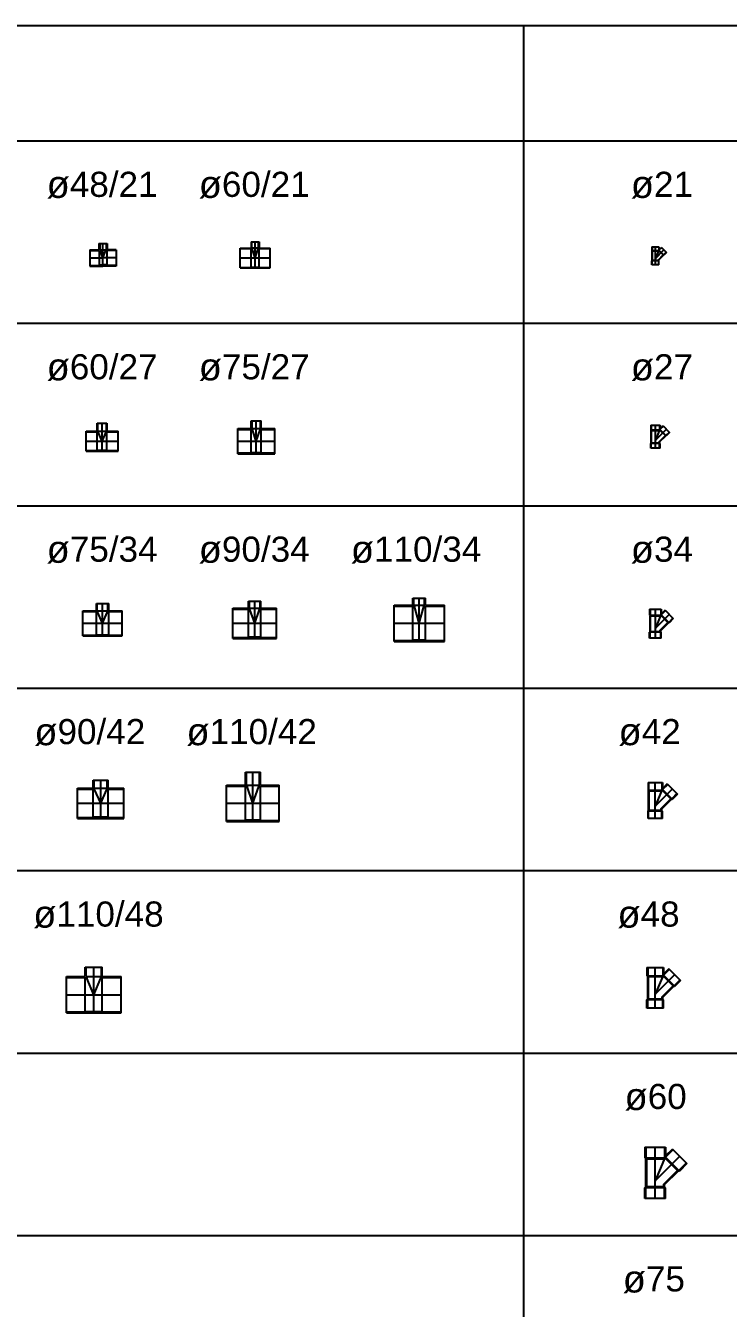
# Model space of a CAD drawing. Header units: millimetres. Extents: x 1218 to 72853, y -34712 to 16286.
# Drawn here: x 12297 to 14536, y -9473 to -5386 of the extents above; entities that cross this region are included whole.
import ezdxf

# ---------------------------------------------------------------- set-up
doc = ezdxf.new("R2010")
doc.units = ezdxf.units.MM
doc.linetypes.add('CENTER', pattern=[50.8, 31.75, -6.35, 6.35, -6.35])
doc.styles.get("Standard").update_dxf_attribs({"font": 'arial.ttf'})

# ---------------------------------------------------------------- blocks, each defined once
blk = doc.blocks.new('TE-D48x21 uPVC ISO')
for p, q in [((-12.8, 46), (12.8, 46)), ((-12.8, 46), (-12.8, 26.3)), ((12.8, 46), (12.8, 26.3)), ((-41.5, 26.3), (-41.5, -26.3)), ((-41.5, 26.3), (-12.8, 26.3)), ((41.5, 26.3), (12.8, 26.3)), ((41.5, 26.3), (41.5, -26.3)), ((-41.5, -26.3), (0, -26.3)), ((41.5, -26.3), (0, -26.3))]:
    blk.add_line(p, q)
at = {"color": 8}
for p, q in [((-10.5, 46), (-10.5, 26)), ((10.5, 46), (10.5, 26)), ((-41.5, 24), (-12.5, 24)), ((-12.5, 24), (-12.5, -24)), ((-12.5, 21.7), (-8.2, 21.7)), ((-10.5, 26), (10.5, 26)), ((-8.2, 26), (-8.2, 21.7)), ((0, 0), (-8.2, 21.7)), ((0, 0), (8.2, 21.7)), ((8.2, 26), (8.2, 21.7)), ((12.5, 21.7), (8.2, 21.7)), ((41.5, 24), (12.5, 24)), ((12.5, 24), (12.5, -24)), ((-41.5, -24), (-12.5, -24)), ((-12.5, -21.7), (0, -21.7)), ((12.5, -21.7), (0, -21.7)), ((41.5, -24), (12.5, -24))]:
    blk.add_line(p, q, dxfattribs=at)
at = {"color": 8, "linetype": 'CENTER', "ltscale": 10}
for p, q in [((0, -21.7), (0, 46)), ((-41.5, 0), (0, 0)), ((41.5, 0), (0, 0))]:
    blk.add_line(p, q, dxfattribs=at)
at = {"flags": 1}
for p in [(-12.5, 0), (0, 26), (12.5, 0)]:
    blk.add_attdef('AMC', p, '', height=0.5, dxfattribs=at)
blk = doc.blocks.new('TE-D60x21 uPVC ISO')
for points in [[(-47.5, 31.8), (-12.3, 31.8), (-12.3, 52)], [(-12.5, 52), (12.3, 52)], [(12.3, 52), (12.3, 31.8), (47.5, 31.8)], [(-47.5, -31.8), (-47.5, 31.8)], [(47.5, -31.8), (47.5, 31.8)], [(-47.5, -31.8), (47.5, -31.8)]]:
    blk.add_lwpolyline(points)
at = {"color": 8}
for points in [[(-10.5, 32), (-10.5, 52)], [(10.5, 32), (10.5, 52)], [(-47.5, 30), (-12.5, 30)], [(-12.5, -30), (-12.5, 30)], [(-12.5, 29), (-9.5, 29)], [(-10.5, 32), (10.5, 32)], [(-9.5, 32), (-9.5, 29)], [(0, 0), (-9.5, 29)], [(0, 0), (9.5, 29)], [(9.5, 32), (9.5, 29)], [(12.5, 29), (9.5, 29)], [(12.5, 30), (47.5, 30)], [(12.5, -30), (12.5, 30)], [(-47.5, -30), (-12.5, -30)], [(-12.5, -29), (12.5, -29)], [(12.5, -30), (12.5, -29)], [(12.5, -30), (47.5, -30)]]:
    blk.add_lwpolyline(points, dxfattribs=at)
at = {"color": 8, "linetype": 'CENTER', "ltscale": 10}
for points in [[(0, -30), (0, 52)], [(-47.5, 0), (47.5, 0)]]:
    blk.add_lwpolyline(points, dxfattribs=at)
at = {"flags": 1}
for p in [(-12.5, 0), (0, 32), (12.5, 0)]:
    blk.add_attdef('AMC', p, '', height=0.5, dxfattribs=at)
blk = doc.blocks.new('TE-D60x27 uPVC ISO')
for points in [[(-51, 31.8), (-15.3, 31.8), (-15.3, 57.1)], [(-15.5, 57.1), (15.3, 57.1)], [(15.3, 57.1), (15.3, 31.8), (51, 31.8)], [(-51, -31.8), (-51, 31.8)], [(51, -31.8), (51, 31.8)], [(-51, -31.8), (51, -31.8)]]:
    blk.add_lwpolyline(points)
at = {"color": 8}
for points in [[(-13.5, 32), (-13.5, 57.1)], [(13.5, 32), (13.5, 57.1)], [(-51, 30), (-15.5, 30)], [(-15.5, -30), (-15.5, 30)], [(-15.5, 29), (-12.5, 29)], [(-13.5, 32), (13.5, 32)], [(-12.5, 32), (-12.5, 29)], [(0, 0), (-12.5, 29)], [(0, 0), (12.5, 29)], [(12.5, 32), (12.5, 29)], [(15.5, 29), (12.5, 29)], [(15.5, 30), (51, 30)], [(15.5, -30), (15.5, 30)], [(-51, -30), (-15.5, -30)], [(-15.5, -29), (15.5, -29)], [(15.5, -30), (15.5, -29)], [(15.5, -30), (51, -30)]]:
    blk.add_lwpolyline(points, dxfattribs=at)
at = {"color": 8, "linetype": 'CENTER', "ltscale": 10}
for points in [[(0, -30), (0, 57.1)], [(-51, 0), (51, 0)]]:
    blk.add_lwpolyline(points, dxfattribs=at)
at = {"flags": 1}
for p in [(-15.5, 0), (0, 32), (15.5, 0)]:
    blk.add_attdef('AMC', p, '', height=0.5, dxfattribs=at)
blk = doc.blocks.new('TE-D75x27 uPVC ISO')
for points in [[(-16, 65), (16, 65)], [(-16, 40), (-16, 65)], [(16, 40), (16, 65)], [(-59, 40), (-16, 40)], [(-59, -40), (-59, 40)], [(16, 40), (59, 40)], [(59, -40), (59, 40)], [(-59, -40), (59, -40)]]:
    blk.add_lwpolyline(points)
at = {"color": 8}
for points in [[(-13.5, 40), (-13.5, 65)], [(13.5, 40), (13.5, 65)], [(-59, 37.5), (-16, 37.5)], [(-12.5, 40), (-12.5, 36.5), (-16, 36.5)], [(-16, -37.5), (-16, 37.5)], [(-13.5, 40), (13.5, 40)], [(0, 0), (-12.5, 36.5)], [(0, 0), (12.5, 36.5)], [(12.5, 40), (12.5, 36.5), (16, 36.5)], [(16, 37.5), (59, 37.5)], [(16, -37.5), (16, 37.5)], [(-59, -37.5), (-16, -37.5)], [(-16, -36.5), (16, -36.5)], [(16, -37.5), (59, -37.5)]]:
    blk.add_lwpolyline(points, dxfattribs=at)
at = {"color": 8, "linetype": 'CENTER', "ltscale": 10}
for points in [[(0, -40), (0, 65)], [(-59, 0), (59, 0)]]:
    blk.add_lwpolyline(points, dxfattribs=at)
at = {"flags": 1}
for p in [(-16, 0), (0, 40), (16, 0)]:
    blk.add_attdef('AMC', p, '', height=0.5, dxfattribs=at)
blk = doc.blocks.new('TE-D75x34 uPVC ISO')
for points in [[(-19.5, 63), (19.5, 63)], [(-19.5, 40), (-19.5, 63)], [(19.5, 40), (19.5, 63)], [(-62.5, 40), (-19.5, 40)], [(-62.5, -40), (-62.5, 40)], [(19.5, 40), (62.5, 40)], [(62.5, -40), (62.5, 40)], [(-62.5, -40), (62.5, -40)]]:
    blk.add_lwpolyline(points)
at = {"color": 8}
for points in [[(-17, 40), (-17, 63)], [(17, 40), (17, 63)], [(-62.5, 37.5), (-19.5, 37.5)], [(-16, 40), (-16, 36.5), (-19.5, 36.5)], [(-19.5, -37.5), (-19.5, 37.5)], [(-17, 40), (17, 40)], [(0, 0), (-16, 36.5)], [(0, 0), (16, 36.5)], [(16, 40), (16, 36.5), (19.5, 36.5)], [(19.5, 37.5), (62.5, 37.5)], [(19.5, -37.5), (19.5, 37.5)], [(-62.5, -37.5), (-19.5, -37.5)], [(-19.5, -36.5), (19.5, -36.5)], [(19.5, -37.5), (62.5, -37.5)]]:
    blk.add_lwpolyline(points, dxfattribs=at)
at = {"color": 8, "linetype": 'CENTER', "ltscale": 10}
for points in [[(0, -40), (0, 63)], [(-62.5, 0), (62.5, 0)]]:
    blk.add_lwpolyline(points, dxfattribs=at)
at = {"flags": 1}
for p in [(-19.5, 0), (0, 40), (19.5, 0)]:
    blk.add_attdef('AMC', p, '', height=0.5, dxfattribs=at)
blk = doc.blocks.new('TE-D90x34 uPVC ISO')
for points in [[(-70, 48), (-20, 48)], [(-70, -48), (-70, 48)], [(-20, 70), (20, 70)], [(-20, 48), (-20, 70)], [(20, 48), (20, 70)], [(20, 48), (70, 48)], [(70, -48), (70, 48)], [(-70, -48), (70, -48)]]:
    blk.add_lwpolyline(points)
at = {"color": 8}
for points in [[(-70, 45), (-20, 45)], [(-20, 43.5), (-15.5, 43.5), (-15.5, 48)], [(-20, -45), (-20, 45)], [(-17, 48), (-17, 70)], [(-17, 48), (17, 48)], [(0, 0), (-15.5, 43.5)], [(0, 0), (15.5, 43.5)], [(20, 43.5), (15.5, 43.5), (15.5, 48)], [(17, 48), (17, 70)], [(20, 45), (70, 45)], [(20, -45), (20, 45)], [(-70, -45), (-20, -45)], [(-20, -43.5), (20, -43.5)], [(20, -45), (70, -45)]]:
    blk.add_lwpolyline(points, dxfattribs=at)
at = {"color": 8, "linetype": 'CENTER', "ltscale": 10}
for points in [[(0, -48), (0, 70)], [(-70, 0), (70, 0)]]:
    blk.add_lwpolyline(points, dxfattribs=at)
at = {"flags": 1}
for p in [(0, 48), (-20, 0), (20, 0)]:
    blk.add_attdef('AMC', p, '', height=0.5, dxfattribs=at)
blk = doc.blocks.new('TE-D110x34 uPVC ISO')
for points in [[(-80, 58), (-20, 58)], [(-80, -58), (-80, 58)], [(-20, 80), (20, 80)], [(-20, 58), (-20, 80)], [(20, 58), (20, 80)], [(20, 58), (80, 58)], [(80, -58), (80, 58)], [(-80, -58), (80, -58)]]:
    blk.add_lwpolyline(points)
at = {"color": 8}
for points in [[(-80, 55), (-20, 55)], [(-15, 58), (-15, 53), (-20, 53)], [(-20, -55), (-20, 55)], [(-17, 58), (-17, 80)], [(-17, 58), (17, 58)], [(0, 0), (-15, 53)], [(0, 0), (15, 53)], [(15, 58), (15, 53), (20, 53)], [(17, 58), (17, 80)], [(20, 55), (80, 55)], [(20, -55), (20, 55)], [(-80, -55), (-20, -55)], [(-20, -53), (20, -53)], [(20, -55), (80, -55)]]:
    blk.add_lwpolyline(points, dxfattribs=at)
at = {"color": 8, "linetype": 'CENTER', "ltscale": 10}
for points in [[(0, -58), (0, 80)], [(-80, 0), (80, 0)]]:
    blk.add_lwpolyline(points, dxfattribs=at)
at = {"flags": 1}
for p in [(0, 58), (-20, 0), (20, 0)]:
    blk.add_attdef('AMC', p, '', height=0.5, dxfattribs=at)
blk = doc.blocks.new('TE-D90x42 uPVC ISO')
for points in [[(-74, 48), (-24, 48)], [(-74, -48), (-74, 48)], [(-24, 74), (24, 74)], [(-24, 48), (-24, 74)], [(24, 48), (24, 74)], [(24, 48), (74, 48)], [(74, -48), (74, 48)], [(-74, -48), (74, -48)]]:
    blk.add_lwpolyline(points)
at = {"color": 8}
for points in [[(-74, 45), (-24, 45)], [(-24, 43.5), (-19.5, 43.5), (-19.5, 48)], [(-24, -45), (-24, 45)], [(-21, 48), (-21, 74)], [(-21, 48), (21, 48)], [(0, 0), (-19.5, 43.5)], [(0, 0), (19.5, 43.5)], [(24, 43.5), (19.5, 43.5), (19.5, 48)], [(21, 48), (21, 74)], [(24, 45), (74, 45)], [(24, -45), (24, 45)], [(-74, -45), (-24, -45)], [(-24, -43.5), (24, -43.5)], [(24, -45), (74, -45)]]:
    blk.add_lwpolyline(points, dxfattribs=at)
at = {"color": 8, "linetype": 'CENTER', "ltscale": 10}
for points in [[(0, -48), (0, 74)], [(-74, 0), (74, 0)]]:
    blk.add_lwpolyline(points, dxfattribs=at)
at = {"flags": 1}
for p in [(0, 48), (-24, 0), (24, 0)]:
    blk.add_attdef('AMC', p, '', height=0.5, dxfattribs=at)
blk = doc.blocks.new('TE-D110x42 uPVC ISO')
for points in [[(-24, 99), (24, 99)], [(-24, 58), (-24, 99)], [(24, 58), (24, 99)], [(-84, 58), (-24, 58)], [(-84, -58), (-84, 58)], [(24, 58), (84, 58)], [(84, -58), (84, 58)], [(-84, -58), (84, -58)]]:
    blk.add_lwpolyline(points)
at = {"color": 8}
for points in [[(-21, 58), (-21, 99)], [(21, 58), (21, 99)], [(-84, 55), (-24, 55)], [(-19, 58), (-19, 53), (-24, 53)], [(-24, -55), (-24, 55)], [(-21, 58), (21, 58)], [(0, 0), (-19, 53)], [(0, 0), (19, 53)], [(19, 58), (19, 53), (24, 53)], [(24, 55), (84, 55)], [(24, -55), (24, 55)], [(-84, -55), (-24, -55)], [(-24, -53), (24, -53)], [(24, -55), (84, -55)]]:
    blk.add_lwpolyline(points, dxfattribs=at)
at = {"color": 8, "linetype": 'CENTER', "ltscale": 10}
for points in [[(0, -58), (0, 99)], [(-84, 0), (84, 0)]]:
    blk.add_lwpolyline(points, dxfattribs=at)
at = {"flags": 1}
for p in [(0, 58), (-24, 0), (24, 0)]:
    blk.add_attdef('AMC', p, '', height=0.5, dxfattribs=at)
blk = doc.blocks.new('TE-D110x48 uPVC ISO')
for points in [[(-27, 88), (27, 88)], [(-27, 58), (-27, 88)], [(27, 58), (27, 88)], [(-87, 58), (-27, 58)], [(-87, -58), (-87, 58)], [(27, 58), (87, 58)], [(87, -58), (87, 58)], [(-87, -58), (87, -58)]]:
    blk.add_lwpolyline(points)
at = {"color": 8}
for points in [[(-24, 58), (-24, 88)], [(24, 58), (24, 88)], [(-87, 55), (-27, 55)], [(-22, 58), (-22, 53), (-27, 53)], [(-27, -55), (-27, 55)], [(-24, 58), (24, 58)], [(0, 0), (-22, 53)], [(0, 0), (22, 53)], [(22, 58), (22, 53), (27, 53)], [(27, 55), (87, 55)], [(27, -55), (27, 55)], [(-87, -55), (-27, -55)], [(-27, -53), (27, -53)], [(27, -55), (87, -55)]]:
    blk.add_lwpolyline(points, dxfattribs=at)
at = {"color": 8, "linetype": 'CENTER', "ltscale": 10}
for points in [[(0, -58), (0, 88)], [(-87, 0), (87, 0)]]:
    blk.add_lwpolyline(points, dxfattribs=at)
at = {"flags": 1}
for p in [(0, 58), (-27, 0), (27, 0)]:
    blk.add_attdef('AMC', p, '', height=0.5, dxfattribs=at)
blk = doc.blocks.new('Y-D21x21 uPVC ISO')
for p, q in [((-11.5, 37.3), (-11.5, 25.4)), ((-11.5, 37.3), (11.5, 37.3)), ((-11.5, 25.4), (-10.5, 24.4)), ((-10.5, -6.9), (-10.5, 24.4)), ((10.5, -4.3), (25.5, 10.7)), ((11.5, 37.3), (11.5, 27.8)), ((19.1, 35.3), (11.5, 27.8)), ((19.1, 35.3), (35.3, 19.1)), ((26.9, 10.7), (25.5, 10.7)), ((35.3, 19.1), (26.9, 10.7)), ((-11.5, -7.9), (-10.5, -6.9)), ((-11.5, -19.8), (-11.5, -7.9)), ((11.5, -19.8), (-11.5, -19.8)), ((10.5, -6.9), (10.5, -4.3)), ((11.5, -7.9), (10.5, -6.9)), ((11.5, -19.8), (11.5, -7.9))]:
    blk.add_line(p, q)
at = {"color": 8}
for p, q in [((-10.5, 37.3), (-10.5, 25.4)), ((-10.5, 25.4), (10.5, 25.4)), ((-10.5, 25.4), (-9.5, 24.4)), ((-9.5, -6.9), (-9.5, 24.4)), ((-9.5, 24.4), (9.5, 24.4)), ((9.5, 22.9), (0, 0)), ((10.5, 25.4), (9.5, 24.4)), ((9.5, 22.9), (11.4, 24.8)), ((9.5, 22.9), (9.5, 24.4)), ((9.5, -3.9), (24.8, 11.4)), ((10.5, 37.3), (10.5, 25.4)), ((19.8, 34.6), (11.4, 26.2)), ((11.4, 26.2), (26.2, 11.4)), ((11.4, 26.2), (11.4, 24.8)), ((11.4, 24.8), (24.8, 11.4)), ((26.2, 11.4), (24.8, 11.4)), ((34.6, 19.8), (26.2, 11.4)), ((-10.5, -7.9), (-9.5, -6.9)), ((-10.5, -19.8), (-10.5, -7.9)), ((10.5, -7.9), (-10.5, -7.9)), ((9.5, -6.9), (-9.5, -6.9)), ((9.5, -6.9), (9.5, -3.9)), ((10.5, -7.9), (9.5, -6.9)), ((10.5, -19.8), (10.5, -7.9))]:
    blk.add_line(p, q, dxfattribs=at)
at = {"color": 8, "linetype": 'CENTER', "ltscale": 10}
for p, q in [((0, -19.8), (0, 37.3)), ((0, 0), (27.2, 27.2))]:
    blk.add_line(p, q, dxfattribs=at)
at = {"flags": 1}
for p in [(0, 25.4), (18.8, 18.8), (0, -7.9)]:
    blk.add_attdef('AMC', p, '', height=0.5, dxfattribs=at)
blk = doc.blocks.new('Y-D27x27 uPVC ISO')
for p, q in [((-14.8, 48), (-14.8, 32.7)), ((-14.8, 48), (14.8, 48)), ((14.8, 48), (14.8, 35.7)), ((24.5, 45.4), (14.8, 35.7)), ((24.5, 45.4), (45.4, 24.5)), ((-14.8, 32.7), (-13.5, 31.4)), ((-13.5, -8.9), (-13.5, 31.4)), ((13.5, -5.6), (32.8, 13.7)), ((34.6, 13.7), (32.8, 13.7)), ((45.4, 24.5), (34.6, 13.7)), ((-14.8, -10.2), (-13.5, -8.9)), ((-14.8, -25.5), (-14.8, -10.2)), ((14.8, -25.5), (-14.8, -25.5)), ((13.5, -8.9), (13.5, -5.6)), ((14.8, -10.2), (13.5, -8.9)), ((14.8, -25.5), (14.8, -10.2))]:
    blk.add_line(p, q)
at = {"color": 8}
for p, q in [((-13.5, 48), (-13.5, 32.7)), ((13.5, 48), (13.5, 32.7)), ((25.4, 44.5), (14.6, 33.7)), ((-13.5, 32.7), (13.5, 32.7)), ((-13.5, 32.7), (-12.2, 31.4)), ((-12.2, -8.9), (-12.2, 31.4)), ((-12.2, 31.4), (12.2, 31.4)), ((12.2, 29.5), (0, 0)), ((13.5, 32.7), (12.2, 31.4)), ((12.2, 29.5), (14.6, 31.9)), ((12.2, 29.5), (12.2, 31.4)), ((12.2, -5.1), (31.9, 14.6)), ((14.6, 33.7), (33.7, 14.6)), ((14.6, 33.7), (14.6, 31.9)), ((14.6, 31.9), (31.9, 14.6)), ((33.7, 14.6), (31.9, 14.6)), ((44.5, 25.4), (33.7, 14.6)), ((-13.5, -10.2), (-12.2, -8.9)), ((-13.5, -25.5), (-13.5, -10.2)), ((13.5, -10.2), (-13.5, -10.2)), ((12.2, -8.9), (-12.2, -8.9)), ((12.2, -8.9), (12.2, -5.1)), ((13.5, -10.2), (12.2, -8.9)), ((13.5, -25.5), (13.5, -10.2))]:
    blk.add_line(p, q, dxfattribs=at)
at = {"color": 8, "linetype": 'CENTER', "ltscale": 10}
for p, q in [((0, -25.5), (0, 48)), ((0, 0), (35, 35))]:
    blk.add_line(p, q, dxfattribs=at)
at = {"flags": 1}
for p in [(0, 32.7), (24.2, 24.2), (0, -10.2)]:
    blk.add_attdef('AMC', p, '', height=0.5, dxfattribs=at)
blk = doc.blocks.new('Y-D34x34 uPVC ISO')
for p, q in [((-18.6, 60.4), (-18.6, 41.2)), ((-18.6, 60.4), (18.6, 60.4)), ((-18.6, 41.2), (-17, 39.6)), ((18.6, 60.4), (18.6, 45)), ((30.9, 57.2), (18.6, 45)), ((30.9, 57.2), (57.2, 30.9)), ((-17, -11.2), (-17, 39.6)), ((17, -7), (41.3, 17.3)), ((43.6, 17.3), (41.3, 17.3)), ((57.2, 30.9), (43.6, 17.3)), ((-18.6, -12.8), (-17, -11.2)), ((-18.6, -32.1), (-18.6, -12.8)), ((18.6, -32.1), (-18.6, -32.1)), ((17, -11.2), (17, -7)), ((18.6, -12.8), (17, -11.2)), ((18.6, -32.1), (18.6, -12.8))]:
    blk.add_line(p, q)
at = {"color": 8}
for p, q in [((-17, 60.4), (-17, 41.2)), ((-17, 41.2), (17, 41.2)), ((-17, 41.2), (-15.4, 39.6)), ((17, 41.2), (15.4, 39.6)), ((17, 60.4), (17, 41.2)), ((32, 56.1), (18.4, 42.4)), ((18.4, 42.4), (42.4, 18.4)), ((18.4, 42.4), (18.4, 40.1)), ((-15.4, -11.2), (-15.4, 39.6)), ((-15.4, 39.6), (15.4, 39.6)), ((15.4, 37.1), (0, 0)), ((15.4, 37.1), (18.4, 40.1)), ((15.4, 37.1), (15.4, 39.6)), ((15.4, -6.4), (40.1, 18.4)), ((18.4, 40.1), (40.1, 18.4)), ((42.4, 18.4), (40.1, 18.4)), ((56.1, 32), (42.4, 18.4)), ((-17, -12.8), (-15.4, -11.2)), ((-17, -32.1), (-17, -12.8)), ((17, -12.8), (-17, -12.8)), ((15.4, -11.2), (-15.4, -11.2)), ((15.4, -11.2), (15.4, -6.4)), ((17, -12.8), (15.4, -11.2)), ((17, -32.1), (17, -12.8))]:
    blk.add_line(p, q, dxfattribs=at)
at = {"color": 8, "linetype": 'CENTER', "ltscale": 10}
for p, q in [((0, -32.1), (0, 60.4)), ((0, 0), (44, 44))]:
    blk.add_line(p, q, dxfattribs=at)
at = {"flags": 1}
for p in [(0, 41.2), (30.4, 30.4), (0, -12.8)]:
    blk.add_attdef('AMC', p, '', height=0.5, dxfattribs=at)
blk = doc.blocks.new('Y-D42x42 uPVC ISO')
for p, q in [((-23, 74.7), (-23, 50.9)), ((-23, 74.7), (23, 74.7)), ((-23, 50.9), (-21, 48.9)), ((-21, -13.9), (-21, 48.9)), ((23, 74.7), (23, 55.5)), ((38.1, 70.7), (23, 55.5)), ((38.1, 70.7), (70.7, 38.1)), ((21, -8.7), (51, 21.3)), ((53.9, 21.3), (51, 21.3)), ((70.7, 38.1), (53.9, 21.3)), ((-23, -15.9), (-21, -13.9)), ((-23, -39.7), (-23, -15.9)), ((23, -39.7), (-23, -39.7)), ((21, -13.9), (21, -8.7)), ((23, -15.9), (21, -13.9)), ((23, -39.7), (23, -15.9))]:
    blk.add_line(p, q)
at = {"color": 8}
for p, q in [((-21, 74.7), (-21, 50.9)), ((-21, 50.9), (21, 50.9)), ((-21, 50.9), (-19, 48.9)), ((-19, -13.9), (-19, 48.9)), ((-19, 48.9), (19, 48.9)), ((19, 45.9), (0, 0)), ((21, 50.9), (19, 48.9)), ((19, 45.9), (22.7, 49.6)), ((19, 45.9), (19, 48.9)), ((21, 74.7), (21, 50.9)), ((39.6, 69.3), (22.7, 52.4)), ((22.7, 52.4), (52.4, 22.7)), ((22.7, 52.4), (22.7, 49.6)), ((22.7, 49.6), (49.6, 22.7)), ((19, -7.9), (49.6, 22.7)), ((52.4, 22.7), (49.6, 22.7)), ((69.3, 39.6), (52.4, 22.7)), ((-21, -15.9), (-19, -13.9)), ((-21, -39.7), (-21, -15.9)), ((21, -15.9), (-21, -15.9)), ((19, -13.9), (-19, -13.9)), ((19, -13.9), (19, -7.9)), ((21, -15.9), (19, -13.9)), ((21, -39.7), (21, -15.9))]:
    blk.add_line(p, q, dxfattribs=at)
at = {"color": 8, "linetype": 'CENTER', "ltscale": 10}
for p, q in [((0, -39.7), (0, 74.7)), ((0, 0), (54.4, 54.4))]:
    blk.add_line(p, q, dxfattribs=at)
at = {"flags": 1}
for p in [(0.4, 50.9), (37.6, 37.6), (0, -15.9)]:
    blk.add_attdef('AMC', p, '', height=0.5, dxfattribs=at)
blk = doc.blocks.new('Y-D48x48 uPVC ISO')
for p, q in [((-26.3, 85.3), (-26.3, 58.1)), ((-26.3, 85.3), (26.3, 85.3)), ((26.3, 85.3), (26.3, 63.5)), ((-26.3, 58.1), (-24, 55.8)), ((-24, -15.8), (-24, 55.8)), ((43.6, 80.8), (26.3, 63.5)), ((43.6, 80.8), (80.8, 43.6)), ((80.8, 43.6), (61.5, 24.4)), ((24, -9.9), (58.3, 24.4)), ((61.5, 24.4), (58.3, 24.4)), ((-26.3, -18.1), (-24, -15.8)), ((-26.3, -45.3), (-26.3, -18.1)), ((24, -15.8), (24, -9.9)), ((26.3, -18.1), (24, -15.8)), ((26.3, -45.3), (26.3, -18.1)), ((26.3, -45.3), (-26.3, -45.3))]:
    blk.add_line(p, q)
at = {"color": 8}
for p, q in [((-24, 85.3), (-24, 58.1)), ((24, 85.3), (24, 58.1)), ((-24, 58.1), (24, 58.1)), ((-24, 58.1), (-21.7, 55.8)), ((-21.7, -15.8), (-21.7, 55.8)), ((-21.7, 55.8), (21.7, 55.8)), ((21.7, 52.4), (0, 0)), ((24, 58.1), (21.7, 55.8)), ((21.7, 52.4), (26, 56.7)), ((21.7, 52.4), (21.7, 55.8)), ((45.2, 79.2), (26, 59.9)), ((26, 59.9), (59.9, 26)), ((26, 59.9), (26, 56.7)), ((26, 56.7), (56.7, 26)), ((79.2, 45.2), (59.9, 26)), ((21.7, -9), (56.7, 26)), ((59.9, 26), (56.7, 26)), ((-24, -18.1), (-21.7, -15.8)), ((-24, -45.3), (-24, -18.1)), ((24, -18.1), (-24, -18.1)), ((21.7, -15.8), (-21.7, -15.8)), ((21.7, -15.8), (21.7, -9)), ((24, -18.1), (21.7, -15.8)), ((24, -45.3), (24, -18.1))]:
    blk.add_line(p, q, dxfattribs=at)
at = {"color": 8, "linetype": 'CENTER', "ltscale": 10}
for p, q in [((0, -45.3), (0, 85.3)), ((0, 0), (62.2, 62.2))]:
    blk.add_line(p, q, dxfattribs=at)
at = {"flags": 1}
for p in [(0, 58.1), (43, 43), (0, -18.1)]:
    blk.add_attdef('AMC', p, '', height=0.5, dxfattribs=at)
blk = doc.blocks.new('Y-D60x60 uPVC ISO')
for p, q in [((-32.9, 106.7), (-32.9, 72.7)), ((-32.9, 106.7), (32.9, 106.7)), ((32.9, 106.7), (32.9, 79.3)), ((54.5, 101), (32.9, 79.3)), ((54.5, 101), (101, 54.5)), ((-32.9, 72.7), (-30, 69.8)), ((-30, -19.8), (-30, 69.8)), ((101, 54.5), (76.9, 30.5)), ((30, -12.4), (72.9, 30.5)), ((76.9, 30.5), (72.9, 30.5)), ((-32.9, -22.7), (-30, -19.8)), ((-32.9, -56.7), (-32.9, -22.7)), ((30, -19.8), (30, -12.4)), ((32.9, -22.7), (30, -19.8)), ((32.9, -56.7), (32.9, -22.7)), ((32.9, -56.7), (-32.9, -56.7))]:
    blk.add_line(p, q)
at = {"color": 8}
for p, q in [((-30, 106.7), (-30, 72.7)), ((30, 106.7), (30, 72.7)), ((56.5, 98.9), (32.5, 74.9)), ((-30, 72.7), (30, 72.7)), ((-30, 72.7), (-27.1, 69.8)), ((-27.1, -19.8), (-27.1, 69.8)), ((-27.1, 69.8), (27.1, 69.8)), ((27.1, 65.5), (0, 0)), ((30, 72.7), (27.1, 69.8)), ((27.1, 65.5), (32.5, 70.9)), ((27.1, 65.5), (27.1, 69.8)), ((32.5, 74.9), (74.9, 32.5)), ((32.5, 74.9), (32.5, 70.9)), ((32.5, 70.9), (70.9, 32.5)), ((98.9, 56.5), (74.9, 32.5)), ((27.1, -11.2), (70.9, 32.5)), ((74.9, 32.5), (70.9, 32.5)), ((-30, -22.7), (-27.1, -19.8)), ((-30, -56.7), (-30, -22.7)), ((30, -22.7), (-30, -22.7)), ((27.1, -19.8), (-27.1, -19.8)), ((27.1, -19.8), (27.1, -11.2)), ((30, -22.7), (27.1, -19.8)), ((30, -56.7), (30, -22.7))]:
    blk.add_line(p, q, dxfattribs=at)
at = {"color": 8, "linetype": 'CENTER', "ltscale": 10}
for p, q in [((0, -56.7), (0, 106.7)), ((0, 0), (77.7, 77.7))]:
    blk.add_line(p, q, dxfattribs=at)
at = {"flags": 1}
for p in [(0, 72.7), (53.7, 53.7), (0, -22.7)]:
    blk.add_attdef('AMC', p, '', height=0.5, dxfattribs=at)

msp = doc.modelspace()

# ---------------------------------------------------------------- linework, layer by layer
for p, q in [((1218, -5385.9), (18942.2, -5385.9)), ((13882.8, -5385.9), (13882.8, -22612)), ((1218, -5753.1), (18942.2, -5753.1)), ((1218, -6334.5), (18942.2, -6334.5)), ((1218, -6915.8), (18942.2, -6915.8)), ((1218, -7497.2), (18942.2, -7497.2)), ((1218, -8078.5), (18942.2, -8078.5)), ((1218, -8659.8), (18942.2, -8659.8)), ((1218, -9241.2), (18942.2, -9241.2))]:
    msp.add_line(p, q)

# ---------------------------------------------------------------- block references
at = {"color": 1}
for name, p in [('TE-D48x21 uPVC ISO', (12543, -6126.3)), ('TE-D60x21 uPVC ISO', (13028, -6126.3)), ('Y-D21x21 uPVC ISO', (14303.2, -6127.9)), ('TE-D60x27 uPVC ISO', (12540.2, -6710.1)), ('TE-D75x27 uPVC ISO', (13031.4, -6710.1)), ('Y-D27x27 uPVC ISO', (14303.2, -6707)), ('TE-D75x34 uPVC ISO', (12541.6, -7290.4)), ('TE-D90x34 uPVC ISO', (13026.4, -7290.4)), ('TE-D110x34 uPVC ISO', (13550.7, -7290.4)), ('Y-D34x34 uPVC ISO', (14303.2, -7306)), ('TE-D110x42 uPVC ISO', (13020.9, -7864)), ('TE-D90x42 uPVC ISO', (12535.6, -7864)), ('Y-D42x42 uPVC ISO', (14302.8, -7872.9)), ('TE-D110x48 uPVC ISO', (12513.7, -8474)), ('Y-D48x48 uPVC ISO', (14302.8, -8472.1)), ('Y-D60x60 uPVC ISO', (14302.8, -9066.9))]:
    msp.add_blockref(name, p, dxfattribs=at)

# ---------------------------------------------------------------- texts
at = {"color": 2, "ltscale": 500, "char_height": 80, "attachment_point": 1}
for s, heights, insert in [('{\\H1.08333x;ø\\A1;\\H0.92308x;48/21}', [91.3], (12363.3, -5848.2)), ('{\\H1.08333x;ø\\A1;\\H0.92308x;60/21}', [91.3], (12848, -5848.2)), ('{\\H1.08333x;ø\\A1;\\H0.92308x;21}', [0], (14224.9, -5848.2)), ('{\\H1.08333x;ø\\A1;\\H0.92308x;60/27}', [91.3], (12363.3, -6429.6)), ('{\\H1.08333x;ø\\A1;\\H0.92308x;75/27}', [91.3], (12848, -6429.6)), ('{\\H1.08333x;ø\\A1;\\H0.92308x;27}', [0], (14224.9, -6429.6)), ('{\\H1.08333x;ø\\A1;\\H0.92308x;75/34}', [91.3], (12363.3, -7010.9)), ('{\\H1.08333x;ø\\A1;\\H0.92308x;90/34}', [91.3], (12848, -7010.9)), ('{\\H1.08333x;ø\\A1;\\H0.92308x;110/34}', [91.3], (13332.7, -7010.9)), ('{\\H1.08333x;ø\\A1;\\H0.92308x;34}', [0], (14224.9, -7010.9)), ('{\\H1.08333x;ø\\A1;\\H0.92308x;90/42}', [91.3], (12324.1, -7592.2)), ('{\\H1.08333x;ø\\A1;\\H0.92308x;110/42}', [91.3], (12808.8, -7592.2)), ('{\\H1.08333x;ø\\A1;\\H0.92308x;42}', [0], (14185.7, -7592.2)), ('{\\H1.08333x;ø\\A1;\\H0.92308x;110/48}', [91.3], (12320.6, -8173.6)), ('{\\H1.08333x;ø\\A1;\\H0.92308x;48}', [0], (14182.2, -8173.6)), ('{\\H1.08333x;ø\\A1;\\H0.92308x;60}', [0], (14204.8, -8754.9)), ('{\\H1.08333x;ø\\A1;\\H0.92308x;75}', [0], (14199.1, -9336.3))]:
    msp.add_mtext_dynamic_manual_height_columns(s, width=2693.132, gutter_width=15, heights=heights, dxfattribs=dict(at, insert=insert))

doc.saveas('drawing.dxf')
